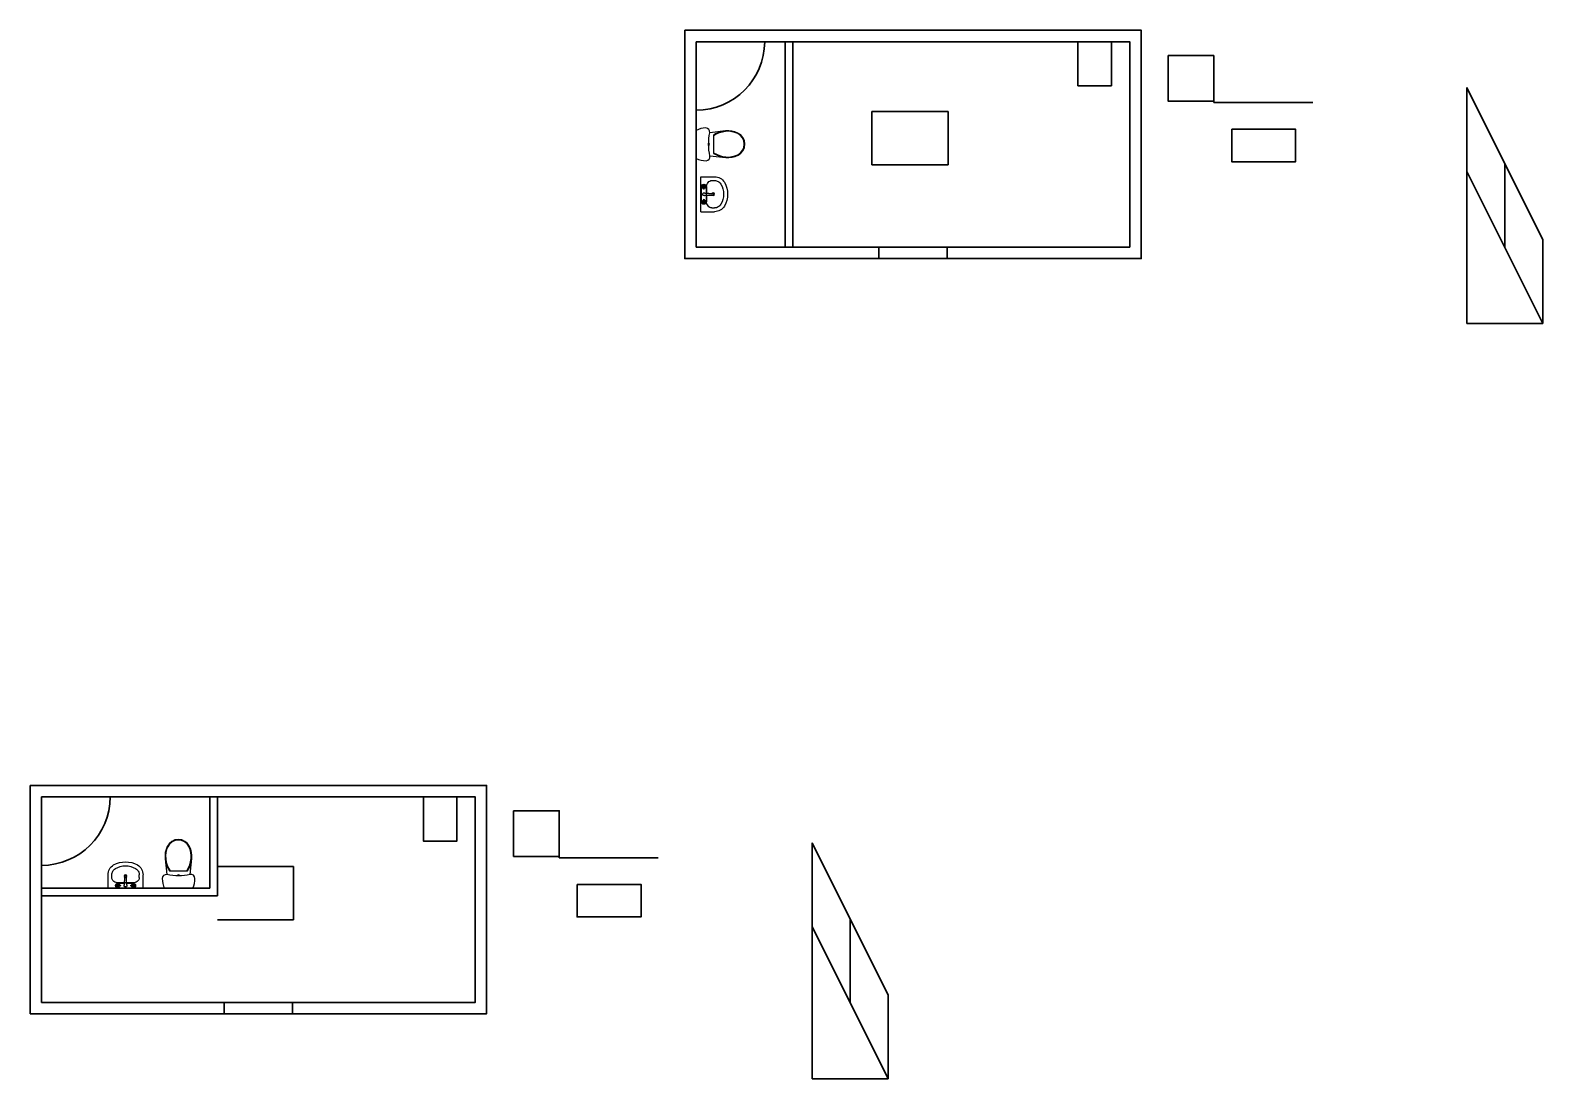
# Model space of a CAD drawing. Header units: millimetres. Extents: x 743280 to 1140305, y -337608 to -106611.
# Drawn here: x 810138 to 830024, y -155107 to -141330 of the extents above; entities that cross this region are included whole.
import ezdxf

# ---------------------------------------------------------------- set-up
doc = ezdxf.new("R2010")
doc.units = ezdxf.units.MM
doc.layers.add('SANTEH', color=7, linetype='Continuous')
doc.layers.add('Сантехника', color=7, linetype='Continuous')
doc.layers.add('ОСНОВНЫЕ', color=7, linetype='Continuous', lineweight=30)

# ---------------------------------------------------------------- blocks, each defined once
blk = doc.blocks.new('Basin 01_71')
at = {"layer": 'SANTEH', "linetype": 'Continuous'}
for p, q in [((0, 350), (0, 172)), ((460, 350), (0, 350)), ((50, 207), (50, 172)), ((100, 313), (102, 315)), ((100, 313), (102, 315)), ((100, 313), (102, 315)), ((100, 313), (102, 315)), ((100, 313), (102, 315)), ((100, 313), (102, 315)), ((100, 313), (102, 311)), ((100, 313), (102, 311)), ((100, 313), (102, 311)), ((100, 313), (102, 311)), ((100, 313), (102, 311)), ((100, 313), (102, 311)), ((102, 315), (104, 317)), ((102, 315), (104, 317)), ((102, 315), (104, 317)), ((102, 315), (104, 317)), ((102, 315), (104, 317)), ((102, 315), (104, 317)), ((102, 311), (104, 309)), ((102, 311), (104, 309)), ((102, 311), (104, 309)), ((102, 311), (104, 309)), ((102, 311), (104, 309)), ((102, 311), (104, 309)), ((104, 317), (108, 318)), ((104, 317), (108, 318)), ((104, 317), (108, 318)), ((104, 317), (108, 318)), ((104, 317), (108, 318)), ((104, 317), (108, 318)), ((104, 309), (108, 308)), ((104, 309), (108, 308)), ((104, 309), (108, 308)), ((104, 309), (108, 308)), ((104, 309), (108, 308)), ((104, 309), (108, 308)), ((108, 318), (113, 318)), ((108, 318), (113, 318)), ((108, 318), (113, 318)), ((108, 318), (113, 318)), ((108, 318), (113, 318)), ((108, 318), (113, 318)), ((108, 308), (113, 308)), ((108, 308), (113, 308)), ((108, 308), (113, 308)), ((108, 308), (113, 308)), ((108, 308), (113, 308)), ((108, 308), (113, 308)), ((113, 318), (114, 317)), ((113, 318), (114, 317)), ((113, 318), (114, 317)), ((113, 318), (114, 317)), ((113, 318), (114, 317)), ((113, 318), (114, 317)), ((113, 308), (114, 309)), ((113, 308), (114, 309)), ((113, 308), (114, 309)), ((113, 308), (114, 309)), ((113, 308), (114, 309)), ((113, 308), (114, 309)), ((114, 317), (114, 318)), ((114, 318), (121, 316)), ((114, 317), (114, 318)), ((114, 318), (121, 316)), ((114, 317), (114, 318)), ((114, 318), (121, 316)), ((114, 317), (114, 318)), ((114, 318), (121, 316)), ((114, 317), (114, 318)), ((114, 318), (121, 316)), ((114, 317), (114, 318)), ((114, 318), (121, 316)), ((114, 308), (121, 310)), ((114, 308), (121, 310)), ((114, 308), (121, 310)), ((114, 308), (121, 310)), ((114, 308), (121, 310)), ((114, 308), (121, 310)), ((114, 309), (114, 308)), ((114, 309), (114, 308)), ((114, 309), (114, 308)), ((114, 309), (114, 308)), ((114, 309), (114, 308)), ((114, 309), (114, 308)), ((121, 316), (127, 315)), ((121, 316), (127, 315)), ((121, 316), (127, 315)), ((121, 316), (127, 315)), ((121, 316), (127, 315)), ((121, 316), (127, 315)), ((121, 310), (127, 311)), ((121, 310), (127, 311)), ((121, 310), (127, 311)), ((121, 310), (127, 311)), ((121, 310), (127, 311)), ((121, 310), (127, 311)), ((129, 342), (127, 337)), ((129, 342), (127, 337)), ((129, 342), (127, 337)), ((129, 342), (127, 337)), ((129, 342), (127, 337)), ((129, 342), (127, 337)), ((127, 337), (128, 332)), ((127, 337), (128, 332)), ((127, 337), (128, 332)), ((127, 337), (128, 332)), ((127, 337), (128, 332)), ((127, 337), (128, 332)), ((128, 316), (127, 315)), ((128, 316), (127, 315)), ((128, 316), (127, 315)), ((128, 316), (127, 315)), ((128, 316), (127, 315)), ((128, 316), (127, 315)), ((127, 315), (127, 314)), ((127, 315), (127, 314)), ((127, 315), (127, 314)), ((127, 315), (127, 314)), ((127, 315), (127, 314)), ((127, 315), (127, 314)), ((127, 314), (127, 313)), ((127, 314), (127, 313)), ((127, 314), (127, 313)), ((127, 314), (127, 313)), ((127, 314), (127, 313)), ((127, 314), (127, 313)), ((127, 313), (127, 311)), ((127, 313), (127, 311)), ((127, 313), (127, 311)), ((127, 313), (127, 311)), ((127, 313), (127, 311)), ((127, 313), (127, 311)), ((127, 311), (128, 310)), ((127, 311), (128, 310)), ((127, 311), (128, 310)), ((127, 311), (128, 310)), ((127, 311), (128, 310)), ((127, 311), (128, 310)), ((127, 289), (128, 294)), ((127, 289), (128, 294)), ((127, 289), (128, 294)), ((127, 289), (128, 294)), ((127, 289), (128, 294)), ((127, 289), (128, 294)), ((129, 285), (127, 289)), ((129, 285), (127, 289)), ((129, 285), (127, 289)), ((129, 285), (127, 289)), ((129, 285), (127, 289)), ((129, 285), (127, 289)), ((128, 332), (128, 332)), ((128, 332), (128, 331)), ((128, 332), (128, 332)), ((128, 332), (128, 331)), ((128, 332), (128, 332)), ((128, 332), (128, 331)), ((128, 332), (128, 332)), ((128, 332), (128, 331)), ((128, 332), (128, 332)), ((128, 332), (128, 331)), ((128, 332), (128, 332)), ((128, 332), (128, 331)), ((128, 331), (130, 325)), ((128, 331), (130, 325)), ((128, 331), (130, 325)), ((128, 331), (130, 325)), ((128, 331), (130, 325)), ((128, 331), (130, 325)), ((129, 317), (128, 316)), ((129, 317), (128, 316)), ((129, 317), (128, 316)), ((129, 317), (128, 316)), ((129, 317), (128, 316)), ((129, 317), (128, 316)), ((128, 310), (129, 309)), ((128, 310), (129, 309)), ((128, 310), (129, 309)), ((128, 310), (129, 309)), ((128, 310), (129, 309)), ((128, 310), (129, 309)), ((128, 295), (130, 302)), ((128, 295), (130, 302)), ((128, 295), (130, 302)), ((128, 295), (130, 302)), ((128, 295), (130, 302)), ((128, 295), (130, 302)), ((128, 294), (128, 295)), ((128, 294), (128, 295)), ((128, 294), (128, 295)), ((128, 294), (128, 295)), ((128, 294), (128, 295)), ((128, 294), (128, 295)), ((128, 294), (128, 294)), ((128, 294), (128, 294)), ((128, 294), (128, 294)), ((128, 294), (128, 294)), ((128, 294), (128, 294)), ((128, 294), (128, 294)), ((130, 343), (129, 342)), ((130, 343), (129, 342)), ((130, 343), (129, 342)), ((130, 343), (129, 342)), ((130, 343), (129, 342)), ((130, 343), (129, 342)), ((130, 318), (129, 317)), ((130, 318), (129, 317)), ((130, 318), (129, 317)), ((130, 318), (129, 317)), ((130, 318), (129, 317)), ((130, 318), (129, 317)), ((129, 309), (130, 308)), ((129, 309), (130, 308)), ((129, 309), (130, 308)), ((129, 309), (130, 308)), ((129, 309), (130, 308)), ((129, 309), (130, 308)), ((130, 283), (129, 285)), ((130, 283), (129, 285)), ((130, 283), (129, 285)), ((130, 283), (129, 285)), ((130, 283), (129, 285)), ((130, 283), (129, 285)), ((132, 345), (130, 343)), ((132, 345), (130, 343)), ((132, 345), (130, 343)), ((132, 345), (130, 343)), ((132, 345), (130, 343)), ((132, 345), (130, 343)), ((130, 325), (130, 318)), ((130, 325), (130, 318)), ((130, 325), (130, 318)), ((130, 325), (130, 318)), ((130, 325), (130, 318)), ((130, 325), (130, 318)), ((131, 319), (130, 318)), ((131, 319), (130, 318)), ((131, 319), (130, 318)), ((131, 319), (130, 318)), ((131, 319), (130, 318)), ((131, 319), (130, 318)), ((130, 308), (131, 308)), ((130, 302), (130, 308)), ((130, 308), (131, 308)), ((130, 302), (130, 308)), ((130, 308), (131, 308)), ((130, 302), (130, 308)), ((130, 308), (131, 308)), ((130, 302), (130, 308)), ((130, 308), (131, 308)), ((130, 302), (130, 308)), ((130, 308), (131, 308)), ((130, 302), (130, 308)), ((132, 281), (130, 283)), ((132, 281), (130, 283)), ((132, 281), (130, 283)), ((132, 281), (130, 283)), ((132, 281), (130, 283)), ((132, 281), (130, 283)), ((132, 319), (131, 319)), ((132, 319), (131, 319)), ((132, 319), (131, 319)), ((132, 319), (131, 319)), ((132, 319), (131, 319)), ((132, 319), (131, 319)), ((131, 308), (132, 308)), ((131, 308), (132, 308)), ((131, 308), (132, 308)), ((131, 308), (132, 308)), ((131, 308), (132, 308)), ((131, 308), (132, 308)), ((132, 347), (328, 347)), ((132, 345), (135, 343)), ((132, 345), (135, 343)), ((132, 345), (135, 343)), ((132, 345), (135, 343)), ((132, 345), (135, 343)), ((132, 345), (135, 343)), ((133, 319), (132, 319)), ((133, 319), (132, 319)), ((133, 319), (132, 319)), ((133, 319), (132, 319)), ((133, 319), (132, 319)), ((133, 319), (132, 319)), ((132, 308), (133, 308)), ((132, 308), (133, 308)), ((132, 308), (133, 308)), ((132, 308), (133, 308)), ((132, 308), (133, 308)), ((132, 308), (133, 308)), ((132, 281), (135, 283)), ((132, 281), (135, 283)), ((132, 281), (135, 283)), ((132, 281), (135, 283)), ((132, 281), (135, 283)), ((132, 281), (135, 283)), ((132, 279), (217, 279)), ((135, 318), (133, 319)), ((135, 318), (133, 319)), ((135, 318), (133, 319)), ((135, 318), (133, 319)), ((135, 318), (133, 319)), ((135, 318), (133, 319)), ((133, 308), (135, 308)), ((133, 308), (135, 308)), ((133, 308), (135, 308)), ((133, 308), (135, 308)), ((133, 308), (135, 308)), ((133, 308), (135, 308)), ((135, 343), (136, 342)), ((135, 343), (136, 342)), ((135, 343), (136, 342)), ((135, 343), (136, 342)), ((135, 343), (136, 342)), ((135, 343), (136, 342)), ((137, 331), (135, 325)), ((137, 331), (135, 325)), ((137, 331), (135, 325)), ((137, 331), (135, 325)), ((137, 331), (135, 325)), ((137, 331), (135, 325)), ((135, 325), (135, 318)), ((135, 325), (135, 318)), ((135, 325), (135, 318)), ((135, 325), (135, 318)), ((135, 325), (135, 318)), ((135, 325), (135, 318)), ((136, 318), (135, 318)), ((136, 318), (135, 318)), ((136, 318), (135, 318)), ((136, 318), (135, 318)), ((136, 318), (135, 318)), ((136, 318), (135, 318)), ((135, 308), (136, 309)), ((135, 308), (136, 309)), ((135, 308), (136, 309)), ((135, 308), (136, 309)), ((135, 308), (136, 309)), ((135, 308), (136, 309)), ((135, 302), (135, 308)), ((135, 302), (135, 308)), ((135, 302), (135, 308)), ((135, 302), (135, 308)), ((135, 302), (135, 308)), ((135, 302), (135, 308)), ((137, 295), (135, 302)), ((137, 295), (135, 302)), ((137, 295), (135, 302)), ((137, 295), (135, 302)), ((137, 295), (135, 302)), ((137, 295), (135, 302)), ((135, 283), (136, 285)), ((135, 283), (136, 285)), ((135, 283), (136, 285)), ((135, 283), (136, 285)), ((135, 283), (136, 285)), ((135, 283), (136, 285)), ((136, 342), (138, 337)), ((136, 342), (138, 337)), ((136, 342), (138, 337)), ((136, 342), (138, 337)), ((136, 342), (138, 337)), ((136, 342), (138, 337)), ((137, 317), (136, 318)), ((137, 317), (136, 318)), ((137, 317), (136, 318)), ((137, 317), (136, 318)), ((137, 317), (136, 318)), ((137, 317), (136, 318)), ((136, 309), (137, 310)), ((136, 309), (137, 310)), ((136, 309), (137, 310)), ((136, 309), (137, 310)), ((136, 309), (137, 310)), ((136, 309), (137, 310)), ((136, 285), (138, 289)), ((136, 285), (138, 289)), ((136, 285), (138, 289)), ((136, 285), (138, 289)), ((136, 285), (138, 289)), ((136, 285), (138, 289)), ((138, 337), (137, 332)), ((138, 337), (137, 332)), ((138, 337), (137, 332)), ((138, 337), (137, 332)), ((138, 337), (137, 332)), ((138, 337), (137, 332)), ((137, 332), (137, 332)), ((137, 332), (137, 331)), ((137, 332), (137, 332)), ((137, 332), (137, 331)), ((137, 332), (137, 332)), ((137, 332), (137, 331)), ((137, 332), (137, 332)), ((137, 332), (137, 331)), ((137, 332), (137, 332)), ((137, 332), (137, 331)), ((137, 332), (137, 332)), ((137, 332), (137, 331)), ((138, 316), (137, 317)), ((138, 316), (137, 317)), ((138, 316), (137, 317)), ((138, 316), (137, 317)), ((138, 316), (137, 317)), ((138, 316), (137, 317)), ((137, 310), (138, 311)), ((137, 310), (138, 311)), ((137, 310), (138, 311)), ((137, 310), (138, 311)), ((137, 310), (138, 311)), ((137, 310), (138, 311)), ((137, 294), (137, 295)), ((137, 294), (137, 295)), ((137, 294), (137, 295)), ((137, 294), (137, 295)), ((137, 294), (137, 295)), ((137, 294), (137, 295)), ((138, 289), (137, 294)), ((137, 294), (137, 294)), ((138, 289), (137, 294)), ((137, 294), (137, 294)), ((138, 289), (137, 294)), ((137, 294), (137, 294)), ((138, 289), (137, 294)), ((137, 294), (137, 294)), ((138, 289), (137, 294)), ((137, 294), (137, 294)), ((138, 289), (137, 294)), ((137, 294), (137, 294)), ((138, 315), (138, 316)), ((144, 316), (138, 316)), ((138, 315), (138, 316)), ((144, 316), (138, 316)), ((138, 315), (138, 316)), ((144, 316), (138, 316)), ((138, 315), (138, 316)), ((144, 316), (138, 316)), ((138, 315), (138, 316)), ((144, 316), (138, 316)), ((138, 315), (138, 316)), ((144, 316), (138, 316)), ((138, 313), (138, 315)), ((138, 313), (138, 315)), ((138, 313), (138, 315)), ((138, 313), (138, 315)), ((138, 313), (138, 315)), ((138, 313), (138, 315)), ((138, 312), (138, 313)), ((138, 312), (138, 313)), ((138, 312), (138, 313)), ((138, 312), (138, 313)), ((138, 312), (138, 313)), ((138, 312), (138, 313)), ((138, 311), (138, 312)), ((138, 311), (138, 312)), ((138, 311), (138, 312)), ((138, 311), (138, 312)), ((138, 311), (138, 312)), ((138, 311), (138, 312)), ((144, 310), (138, 311)), ((144, 310), (138, 311)), ((144, 310), (138, 311)), ((144, 310), (138, 311)), ((144, 310), (138, 311)), ((144, 310), (138, 311)), ((139, 278), (139, 278)), ((321, 278), (139, 278)), ((151, 318), (144, 316)), ((151, 318), (144, 316)), ((151, 318), (144, 316)), ((151, 318), (144, 316)), ((151, 318), (144, 316)), ((151, 318), (144, 316)), ((151, 308), (144, 310)), ((151, 308), (144, 310)), ((151, 308), (144, 310)), ((151, 308), (144, 310)), ((151, 308), (144, 310)), ((151, 308), (144, 310)), ((152, 318), (151, 317)), ((151, 317), (151, 318)), ((152, 318), (151, 317)), ((151, 317), (151, 318)), ((152, 318), (151, 317)), ((151, 317), (151, 318)), ((152, 318), (151, 317)), ((151, 317), (151, 318)), ((152, 318), (151, 317)), ((151, 317), (151, 318)), ((152, 318), (151, 317)), ((151, 317), (151, 318)), ((152, 308), (151, 309)), ((151, 309), (151, 308)), ((152, 308), (151, 309)), ((151, 309), (151, 308)), ((152, 308), (151, 309)), ((151, 309), (151, 308)), ((152, 308), (151, 309)), ((151, 309), (151, 308)), ((152, 308), (151, 309)), ((151, 309), (151, 308)), ((152, 308), (151, 309)), ((151, 309), (151, 308)), ((156, 318), (152, 318)), ((156, 318), (152, 318)), ((156, 318), (152, 318)), ((156, 318), (152, 318)), ((156, 318), (152, 318)), ((156, 318), (152, 318)), ((156, 308), (152, 308)), ((156, 308), (152, 308)), ((156, 308), (152, 308)), ((156, 308), (152, 308)), ((156, 308), (152, 308)), ((156, 308), (152, 308)), ((161, 317), (156, 318)), ((161, 317), (156, 318)), ((161, 317), (156, 318)), ((161, 317), (156, 318)), ((161, 317), (156, 318)), ((161, 317), (156, 318)), ((161, 309), (156, 308)), ((161, 309), (156, 308)), ((161, 309), (156, 308)), ((161, 309), (156, 308)), ((161, 309), (156, 308)), ((161, 309), (156, 308)), ((162, 315), (161, 317)), ((162, 315), (161, 317)), ((162, 315), (161, 317)), ((162, 315), (161, 317)), ((162, 315), (161, 317)), ((162, 315), (161, 317)), ((162, 311), (161, 309)), ((162, 311), (161, 309)), ((162, 311), (161, 309)), ((162, 311), (161, 309)), ((162, 311), (161, 309)), ((162, 311), (161, 309)), ((165, 313), (162, 315)), ((165, 313), (162, 315)), ((165, 313), (162, 315)), ((165, 313), (162, 315)), ((165, 313), (162, 315)), ((165, 313), (162, 315)), ((165, 313), (162, 311)), ((165, 313), (162, 311)), ((165, 313), (162, 311)), ((165, 313), (162, 311)), ((165, 313), (162, 311)), ((165, 313), (162, 311)), ((214, 305), (215, 298)), ((215, 298), (216, 285)), ((216, 285), (217, 267)), ((217, 200), (216, 196)), ((217, 267), (218, 252)), ((218, 203), (217, 201)), ((217, 201), (217, 200)), ((218, 252), (219, 245)), ((219, 210), (218, 199)), ((219, 245), (219, 235)), ((219, 235), (219, 221)), ((219, 221), (219, 210)), ((242, 252), (241, 245)), ((241, 245), (241, 235)), ((241, 235), (241, 221)), ((241, 221), (241, 210)), ((241, 210), (242, 199)), ((243, 267), (242, 252)), ((243, 201), (242, 203)), ((244, 285), (243, 267)), ((243, 279), (328, 279)), ((243, 201), (243, 200)), ((244, 196), (243, 200)), ((245, 298), (244, 285)), ((246, 305), (245, 298)), ((295, 313), (298, 315)), ((295, 313), (298, 315)), ((295, 313), (298, 315)), ((295, 313), (298, 315)), ((295, 313), (298, 315)), ((295, 313), (298, 315)), ((295, 313), (298, 311)), ((295, 313), (298, 311)), ((295, 313), (298, 311)), ((295, 313), (298, 311)), ((295, 313), (298, 311)), ((295, 313), (298, 311)), ((298, 315), (299, 317)), ((298, 315), (299, 317)), ((298, 315), (299, 317)), ((298, 315), (299, 317)), ((298, 315), (299, 317)), ((298, 315), (299, 317)), ((298, 311), (299, 309)), ((298, 311), (299, 309)), ((298, 311), (299, 309)), ((298, 311), (299, 309)), ((298, 311), (299, 309)), ((298, 311), (299, 309)), ((299, 317), (304, 318)), ((299, 317), (304, 318)), ((299, 317), (304, 318)), ((299, 317), (304, 318)), ((299, 317), (304, 318)), ((299, 317), (304, 318)), ((299, 309), (304, 308)), ((299, 309), (304, 308)), ((299, 309), (304, 308)), ((299, 309), (304, 308)), ((299, 309), (304, 308)), ((299, 309), (304, 308)), ((304, 318), (308, 318)), ((304, 318), (308, 318)), ((304, 318), (308, 318)), ((304, 318), (308, 318)), ((304, 318), (308, 318)), ((304, 318), (308, 318)), ((304, 308), (308, 308)), ((304, 308), (308, 308)), ((304, 308), (308, 308)), ((304, 308), (308, 308)), ((304, 308), (308, 308)), ((304, 308), (308, 308)), ((308, 318), (309, 317)), ((308, 318), (309, 317)), ((308, 318), (309, 317)), ((308, 318), (309, 317)), ((308, 318), (309, 317)), ((308, 318), (309, 317)), ((308, 308), (309, 309)), ((308, 308), (309, 309)), ((308, 308), (309, 309)), ((308, 308), (309, 309)), ((308, 308), (309, 309)), ((308, 308), (309, 309)), ((309, 317), (309, 318)), ((309, 318), (316, 316)), ((309, 317), (309, 318)), ((309, 318), (316, 316)), ((309, 317), (309, 318)), ((309, 318), (316, 316)), ((309, 317), (309, 318)), ((309, 318), (316, 316)), ((309, 317), (309, 318)), ((309, 318), (316, 316)), ((309, 317), (309, 318)), ((309, 318), (316, 316)), ((309, 308), (316, 310)), ((309, 308), (316, 310)), ((309, 308), (316, 310)), ((309, 308), (316, 310)), ((309, 308), (316, 310)), ((309, 308), (316, 310)), ((309, 309), (309, 308)), ((309, 309), (309, 308)), ((309, 309), (309, 308)), ((309, 309), (309, 308)), ((309, 309), (309, 308)), ((309, 309), (309, 308)), ((316, 316), (322, 315)), ((316, 316), (322, 315)), ((316, 316), (322, 315)), ((316, 316), (322, 315)), ((316, 316), (322, 315)), ((316, 316), (322, 315)), ((316, 310), (322, 311)), ((316, 310), (322, 311)), ((316, 310), (322, 311)), ((316, 310), (322, 311)), ((316, 310), (322, 311)), ((316, 310), (322, 311)), ((324, 342), (322, 337)), ((324, 342), (322, 337)), ((324, 342), (322, 337)), ((324, 342), (322, 337)), ((324, 342), (322, 337)), ((324, 342), (322, 337)), ((322, 337), (323, 332)), ((322, 337), (323, 332)), ((322, 337), (323, 332)), ((322, 337), (323, 332)), ((322, 337), (323, 332)), ((322, 337), (323, 332)), ((323, 316), (322, 315)), ((323, 316), (322, 315)), ((323, 316), (322, 315)), ((323, 316), (322, 315)), ((323, 316), (322, 315)), ((323, 316), (322, 315)), ((322, 315), (322, 314)), ((322, 315), (322, 314)), ((322, 315), (322, 314)), ((322, 315), (322, 314)), ((322, 315), (322, 314)), ((322, 315), (322, 314)), ((322, 314), (322, 313)), ((322, 314), (322, 313)), ((322, 314), (322, 313)), ((322, 314), (322, 313)), ((322, 314), (322, 313)), ((322, 314), (322, 313)), ((322, 313), (322, 311)), ((322, 313), (322, 311)), ((322, 313), (322, 311)), ((322, 313), (322, 311)), ((322, 313), (322, 311)), ((322, 313), (322, 311)), ((322, 311), (323, 310)), ((322, 311), (323, 310)), ((322, 311), (323, 310)), ((322, 311), (323, 310)), ((322, 311), (323, 310)), ((322, 311), (323, 310)), ((322, 289), (323, 294)), ((322, 289), (323, 294)), ((322, 289), (323, 294)), ((322, 289), (323, 294)), ((322, 289), (323, 294)), ((322, 289), (323, 294)), ((324, 285), (322, 289)), ((324, 285), (322, 289)), ((324, 285), (322, 289)), ((324, 285), (322, 289)), ((324, 285), (322, 289)), ((324, 285), (322, 289)), ((323, 332), (323, 332)), ((323, 332), (323, 331)), ((323, 332), (323, 332)), ((323, 332), (323, 331)), ((323, 332), (323, 332)), ((323, 332), (323, 331)), ((323, 332), (323, 332)), ((323, 332), (323, 331)), ((323, 332), (323, 332)), ((323, 332), (323, 331)), ((323, 332), (323, 332)), ((323, 332), (323, 331)), ((323, 331), (325, 325)), ((323, 331), (325, 325)), ((323, 331), (325, 325)), ((323, 331), (325, 325)), ((323, 331), (325, 325)), ((323, 331), (325, 325)), ((324, 317), (323, 316)), ((324, 317), (323, 316)), ((324, 317), (323, 316)), ((324, 317), (323, 316)), ((324, 317), (323, 316)), ((324, 317), (323, 316)), ((323, 310), (324, 309)), ((323, 310), (324, 309)), ((323, 310), (324, 309)), ((323, 310), (324, 309)), ((323, 310), (324, 309)), ((323, 310), (324, 309)), ((323, 295), (325, 302)), ((323, 295), (325, 302)), ((323, 295), (325, 302)), ((323, 295), (325, 302)), ((323, 295), (325, 302)), ((323, 295), (325, 302)), ((323, 294), (323, 295)), ((323, 294), (323, 295)), ((323, 294), (323, 295)), ((323, 294), (323, 295)), ((323, 294), (323, 295)), ((323, 294), (323, 295)), ((323, 294), (323, 294)), ((323, 294), (323, 294)), ((323, 294), (323, 294)), ((323, 294), (323, 294)), ((323, 294), (323, 294)), ((323, 294), (323, 294)), ((325, 343), (324, 342)), ((325, 343), (324, 342)), ((325, 343), (324, 342)), ((325, 343), (324, 342)), ((325, 343), (324, 342)), ((325, 343), (324, 342)), ((325, 318), (324, 317)), ((325, 318), (324, 317)), ((325, 318), (324, 317)), ((325, 318), (324, 317)), ((325, 318), (324, 317)), ((325, 318), (324, 317)), ((324, 309), (325, 308)), ((324, 309), (325, 308)), ((324, 309), (325, 308)), ((324, 309), (325, 308)), ((324, 309), (325, 308)), ((324, 309), (325, 308)), ((325, 283), (324, 285)), ((325, 283), (324, 285)), ((325, 283), (324, 285)), ((325, 283), (324, 285)), ((325, 283), (324, 285)), ((325, 283), (324, 285)), ((328, 345), (325, 343)), ((328, 345), (325, 343)), ((328, 345), (325, 343)), ((328, 345), (325, 343)), ((328, 345), (325, 343)), ((328, 345), (325, 343)), ((325, 325), (325, 318)), ((325, 325), (325, 318)), ((325, 325), (325, 318)), ((325, 325), (325, 318)), ((325, 325), (325, 318)), ((325, 325), (325, 318)), ((326, 319), (325, 318)), ((326, 319), (325, 318)), ((326, 319), (325, 318)), ((326, 319), (325, 318)), ((326, 319), (325, 318)), ((326, 319), (325, 318)), ((325, 308), (326, 308)), ((325, 302), (325, 308)), ((325, 308), (326, 308)), ((325, 302), (325, 308)), ((325, 308), (326, 308)), ((325, 302), (325, 308)), ((325, 308), (326, 308)), ((325, 302), (325, 308)), ((325, 308), (326, 308)), ((325, 302), (325, 308)), ((325, 308), (326, 308)), ((325, 302), (325, 308)), ((328, 281), (325, 283)), ((328, 281), (325, 283)), ((328, 281), (325, 283)), ((328, 281), (325, 283)), ((328, 281), (325, 283)), ((328, 281), (325, 283)), ((327, 319), (326, 319)), ((327, 319), (326, 319)), ((327, 319), (326, 319)), ((327, 319), (326, 319)), ((327, 319), (326, 319)), ((327, 319), (326, 319)), ((326, 308), (327, 308)), ((326, 308), (327, 308)), ((326, 308), (327, 308)), ((326, 308), (327, 308)), ((326, 308), (327, 308)), ((326, 308), (327, 308)), ((328, 319), (327, 319)), ((328, 319), (327, 319)), ((328, 319), (327, 319)), ((328, 319), (327, 319)), ((328, 319), (327, 319)), ((328, 319), (327, 319)), ((327, 308), (328, 308)), ((327, 308), (328, 308)), ((327, 308), (328, 308)), ((327, 308), (328, 308)), ((327, 308), (328, 308)), ((327, 308), (328, 308)), ((328, 345), (330, 343)), ((328, 345), (330, 343)), ((328, 345), (330, 343)), ((328, 345), (330, 343)), ((328, 345), (330, 343)), ((328, 345), (330, 343)), ((330, 318), (328, 319)), ((330, 318), (328, 319)), ((330, 318), (328, 319)), ((330, 318), (328, 319)), ((330, 318), (328, 319)), ((330, 318), (328, 319)), ((328, 308), (330, 308)), ((328, 308), (330, 308)), ((328, 308), (330, 308)), ((328, 308), (330, 308)), ((328, 308), (330, 308)), ((328, 308), (330, 308)), ((328, 281), (330, 283)), ((328, 281), (330, 283)), ((328, 281), (330, 283)), ((328, 281), (330, 283)), ((328, 281), (330, 283)), ((328, 281), (330, 283)), ((330, 343), (331, 342)), ((330, 343), (331, 342)), ((330, 343), (331, 342)), ((330, 343), (331, 342)), ((330, 343), (331, 342)), ((330, 343), (331, 342)), ((332, 331), (330, 325)), ((332, 331), (330, 325)), ((332, 331), (330, 325)), ((332, 331), (330, 325)), ((332, 331), (330, 325)), ((332, 331), (330, 325)), ((330, 325), (330, 318)), ((330, 325), (330, 318)), ((330, 325), (330, 318)), ((330, 325), (330, 318)), ((330, 325), (330, 318)), ((330, 325), (330, 318)), ((331, 318), (330, 318)), ((331, 318), (330, 318)), ((331, 318), (330, 318)), ((331, 318), (330, 318)), ((331, 318), (330, 318)), ((331, 318), (330, 318)), ((330, 308), (331, 309)), ((330, 308), (331, 309)), ((330, 308), (331, 309)), ((330, 308), (331, 309)), ((330, 308), (331, 309)), ((330, 308), (331, 309)), ((330, 302), (330, 308)), ((330, 302), (330, 308)), ((330, 302), (330, 308)), ((330, 302), (330, 308)), ((330, 302), (330, 308)), ((330, 302), (330, 308)), ((332, 295), (330, 302)), ((332, 295), (330, 302)), ((332, 295), (330, 302)), ((332, 295), (330, 302)), ((332, 295), (330, 302)), ((332, 295), (330, 302)), ((330, 283), (331, 285)), ((330, 283), (331, 285)), ((330, 283), (331, 285)), ((330, 283), (331, 285)), ((330, 283), (331, 285)), ((330, 283), (331, 285)), ((331, 342), (333, 337)), ((331, 342), (333, 337)), ((331, 342), (333, 337)), ((331, 342), (333, 337)), ((331, 342), (333, 337)), ((331, 342), (333, 337)), ((332, 317), (331, 318)), ((332, 317), (331, 318)), ((332, 317), (331, 318)), ((332, 317), (331, 318)), ((332, 317), (331, 318)), ((332, 317), (331, 318)), ((331, 309), (332, 310)), ((331, 309), (332, 310)), ((331, 309), (332, 310)), ((331, 309), (332, 310)), ((331, 309), (332, 310)), ((331, 309), (332, 310)), ((331, 285), (333, 289)), ((331, 285), (333, 289)), ((331, 285), (333, 289)), ((331, 285), (333, 289)), ((331, 285), (333, 289)), ((331, 285), (333, 289)), ((333, 337), (332, 332)), ((333, 337), (332, 332)), ((333, 337), (332, 332)), ((333, 337), (332, 332)), ((333, 337), (332, 332)), ((333, 337), (332, 332)), ((332, 332), (332, 332)), ((332, 332), (332, 331)), ((332, 332), (332, 332)), ((332, 332), (332, 331)), ((332, 332), (332, 332)), ((332, 332), (332, 331)), ((332, 332), (332, 332)), ((332, 332), (332, 331)), ((332, 332), (332, 332)), ((332, 332), (332, 331)), ((332, 332), (332, 332)), ((332, 332), (332, 331)), ((333, 316), (332, 317)), ((333, 316), (332, 317)), ((333, 316), (332, 317)), ((333, 316), (332, 317)), ((333, 316), (332, 317)), ((333, 316), (332, 317)), ((332, 310), (333, 311)), ((332, 310), (333, 311)), ((332, 310), (333, 311)), ((332, 310), (333, 311)), ((332, 310), (333, 311)), ((332, 310), (333, 311)), ((332, 294), (332, 295)), ((332, 294), (332, 295)), ((332, 294), (332, 295)), ((332, 294), (332, 295)), ((332, 294), (332, 295)), ((332, 294), (332, 295)), ((333, 289), (332, 294)), ((332, 294), (332, 294)), ((333, 289), (332, 294)), ((332, 294), (332, 294)), ((333, 289), (332, 294)), ((332, 294), (332, 294)), ((333, 289), (332, 294)), ((332, 294), (332, 294)), ((333, 289), (332, 294)), ((332, 294), (332, 294)), ((333, 289), (332, 294)), ((332, 294), (332, 294)), ((333, 315), (333, 316)), ((339, 316), (333, 316)), ((333, 315), (333, 316)), ((339, 316), (333, 316)), ((333, 315), (333, 316)), ((339, 316), (333, 316)), ((333, 315), (333, 316)), ((339, 316), (333, 316)), ((333, 315), (333, 316)), ((339, 316), (333, 316)), ((333, 315), (333, 316)), ((339, 316), (333, 316)), ((333, 313), (333, 315)), ((333, 313), (333, 315)), ((333, 313), (333, 315)), ((333, 313), (333, 315)), ((333, 313), (333, 315)), ((333, 313), (333, 315)), ((333, 312), (333, 313)), ((333, 312), (333, 313)), ((333, 312), (333, 313)), ((333, 312), (333, 313)), ((333, 312), (333, 313)), ((333, 312), (333, 313)), ((333, 311), (333, 312)), ((333, 311), (333, 312)), ((333, 311), (333, 312)), ((333, 311), (333, 312)), ((333, 311), (333, 312)), ((333, 311), (333, 312)), ((339, 310), (333, 311)), ((339, 310), (333, 311)), ((339, 310), (333, 311)), ((339, 310), (333, 311)), ((339, 310), (333, 311)), ((339, 310), (333, 311)), ((346, 318), (339, 316)), ((346, 318), (339, 316)), ((346, 318), (339, 316)), ((346, 318), (339, 316)), ((346, 318), (339, 316)), ((346, 318), (339, 316)), ((346, 308), (339, 310)), ((346, 308), (339, 310)), ((346, 308), (339, 310)), ((346, 308), (339, 310)), ((346, 308), (339, 310)), ((346, 308), (339, 310)), ((347, 318), (346, 317)), ((346, 317), (346, 318)), ((347, 318), (346, 317)), ((346, 317), (346, 318)), ((347, 318), (346, 317)), ((346, 317), (346, 318)), ((347, 318), (346, 317)), ((346, 317), (346, 318)), ((347, 318), (346, 317)), ((346, 317), (346, 318)), ((347, 318), (346, 317)), ((346, 317), (346, 318)), ((347, 308), (346, 309)), ((346, 309), (346, 308)), ((347, 308), (346, 309)), ((346, 309), (346, 308)), ((347, 308), (346, 309)), ((346, 309), (346, 308)), ((347, 308), (346, 309)), ((346, 309), (346, 308)), ((347, 308), (346, 309)), ((346, 309), (346, 308)), ((347, 308), (346, 309)), ((346, 309), (346, 308)), ((352, 318), (347, 318)), ((352, 318), (347, 318)), ((352, 318), (347, 318)), ((352, 318), (347, 318)), ((352, 318), (347, 318)), ((352, 318), (347, 318)), ((352, 308), (347, 308)), ((352, 308), (347, 308)), ((352, 308), (347, 308)), ((352, 308), (347, 308)), ((352, 308), (347, 308)), ((352, 308), (347, 308)), ((356, 317), (352, 318)), ((356, 317), (352, 318)), ((356, 317), (352, 318)), ((356, 317), (352, 318)), ((356, 317), (352, 318)), ((356, 317), (352, 318)), ((356, 309), (352, 308)), ((356, 309), (352, 308)), ((356, 309), (352, 308)), ((356, 309), (352, 308)), ((356, 309), (352, 308)), ((356, 309), (352, 308)), ((358, 315), (356, 317)), ((358, 315), (356, 317)), ((358, 315), (356, 317)), ((358, 315), (356, 317)), ((358, 315), (356, 317)), ((358, 315), (356, 317)), ((358, 311), (356, 309)), ((358, 311), (356, 309)), ((358, 311), (356, 309)), ((358, 311), (356, 309)), ((358, 311), (356, 309)), ((358, 311), (356, 309)), ((360, 313), (358, 315)), ((360, 313), (358, 315)), ((360, 313), (358, 315)), ((360, 313), (358, 315)), ((360, 313), (358, 315)), ((360, 313), (358, 315)), ((360, 313), (358, 311)), ((360, 313), (358, 311)), ((360, 313), (358, 311)), ((360, 313), (358, 311)), ((360, 313), (358, 311)), ((360, 313), (358, 311)), ((410, 207), (410, 172)), ((460, 350), (460, 172)), ((216, 196), (217, 192)), ((217, 192), (220, 188)), ((217, 192), (217, 192)), ((220, 188), (223, 186)), ((223, 186), (228, 184)), ((228, 184), (232, 184)), ((228, 184), (228, 184)), ((232, 184), (237, 186)), ((232, 184), (232, 184)), ((237, 186), (240, 188)), ((240, 188), (243, 192)), ((243, 192), (244, 196)), ((243, 192), (243, 192))]:
    blk.add_line(p, q, dxfattribs=at)
for points in [[(139, 278), (122, 277), (105, 273), (90, 266), (76, 257), (65, 247), (57, 235), (52, 221), (50, 207)], [(410, 207), (408, 221), (403, 235), (395, 247), (384, 257), (370, 266), (355, 273), (338, 277), (321, 278)], [(0, 172), (1, 152), (5, 133), (11, 114), (20, 96), (30, 80), (43, 66), (57, 53), (73, 42)], [(50, 172), (51, 159), (53, 147), (57, 135), (63, 124), (69, 113), (77, 104), (86, 96), (97, 89)], [(73, 42), (110, 24), (149, 11), (189, 3), (230, 0), (271, 3), (311, 11), (350, 24), (387, 42)], [(97, 89), (128, 73), (161, 62), (195, 55), (230, 53), (265, 55), (299, 62), (332, 73), (363, 89)], [(363, 89), (374, 96), (383, 104), (391, 113), (397, 124), (403, 135), (407, 147), (409, 159), (410, 172)], [(387, 42), (403, 53), (417, 66), (430, 80), (440, 96), (449, 114), (455, 133), (459, 152), (460, 172)]]:
    blk.add_lwpolyline(points, dxfattribs=at)
blk.add_circle((230, 189), 17.5, dxfattribs=at)
for centre, radius, start, end in [((132, 313), 33.8, 90, 270), ((132, 313), 23.7, 102.6646, 167.4213), ((132, 313), 23.7, 192.6646, 257.4213), ((132, 313), 23.7, 12.6646, 77.4213), ((132, 313), 23.7, 282.6646, 347.4213), ((230, 313), 18, 333.1469, 206.8531), ((328, 313), 23.7, 102.5787, 167.3354), ((328, 313), 23.7, 192.5787, 257.3354), ((328, 313), 33.8, 270, 90), ((328, 313), 23.7, 12.5787, 77.3354), ((328, 313), 23.7, 282.5787, 347.3354)]:
    blk.add_arc(centre, radius, start, end, dxfattribs=at)
blk = doc.blocks.new('WC UT 01_100')
at = {"layer": 'SANTEH', "linetype": 'Continuous'}
for p, q in [((17, 610), (8, 578)), ((30, 640), (17, 610)), ((400, 640), (30, 640)), ((413, 610), (400, 640)), ((422, 578), (413, 610)), ((2, 545), (0, 512)), ((0, 512), (5, 490)), ((8, 578), (2, 545)), ((5, 490), (19, 472)), ((19, 472), (39, 462)), ((39, 462), (62, 461)), ((62, 461), (40, 253)), ((62, 461), (100, 468)), ((96, 413), (75, 376)), ((105, 413), (84, 375)), ((334, 413), (96, 413)), ((100, 468), (138, 473)), ((138, 473), (177, 476)), ((177, 476), (215, 477)), ((196, 476), (198, 474)), ((198, 474), (206, 468)), ((206, 468), (215, 466)), ((213, 477), (215, 476)), ((215, 476), (217, 477)), ((215, 477), (253, 476)), ((215, 466), (224, 468)), ((224, 468), (232, 474)), ((232, 474), (234, 476)), ((253, 476), (292, 473)), ((292, 473), (330, 468)), ((346, 375), (325, 413)), ((330, 468), (368, 461)), ((355, 376), (334, 413)), ((368, 461), (391, 462)), ((390, 253), (368, 461)), ((391, 462), (411, 472)), ((411, 472), (425, 490)), ((428, 545), (422, 578)), ((425, 490), (430, 512)), ((430, 512), (428, 545)), ((40, 253), (39, 211)), ((39, 211), (43, 170)), ((47, 295), (40, 253)), ((48, 252), (46, 212)), ((46, 212), (51, 171)), ((59, 336), (47, 295)), ((55, 295), (48, 252)), ((67, 336), (55, 295)), ((75, 376), (59, 336)), ((84, 375), (67, 336)), ((363, 336), (346, 375)), ((371, 336), (355, 376)), ((375, 295), (363, 336)), ((383, 295), (371, 336)), ((382, 252), (375, 295)), ((379, 171), (384, 212)), ((384, 212), (382, 252)), ((390, 253), (383, 295)), ((387, 170), (391, 211)), ((391, 211), (390, 253)), ((43, 170), (53, 130)), ((51, 171), (61, 132)), ((53, 130), (69, 91)), ((61, 132), (76, 94)), ((69, 91), (94, 54)), ((76, 94), (100, 59)), ((94, 54), (129, 25)), ((100, 59), (133, 31)), ((129, 25), (170, 6)), ((133, 31), (172, 14)), ((170, 6), (215, 0)), ((172, 14), (215, 8)), ((215, 8), (258, 14)), ((215, 0), (260, 6)), ((258, 14), (297, 31)), ((260, 6), (301, 25)), ((297, 31), (330, 59)), ((301, 25), (336, 54)), ((330, 59), (354, 94)), ((336, 54), (361, 91)), ((354, 94), (369, 132)), ((361, 91), (377, 130)), ((369, 132), (379, 171)), ((377, 130), (387, 170))]:
    blk.add_line(p, q, dxfattribs=at)

msp = doc.modelspace()

# ---------------------------------------------------------------- linework, layer by layer
at = {"layer": 'ОСНОВНЫЕ', "ltscale": 100}
for p, q in [((818893.8, -141480.3), (818893.8, -142480.3)), ((820063, -141480.3), (820063, -144180.3)), ((820163, -141480.3), (820163, -144180.3)), ((824593.8, -141480.3), (823293.8, -141480.3)), ((825698.8, -141662.5), (825698.8, -142281.2)), ((829023.6, -143184), (829023.6, -142084)), ((830023.6, -144084), (829023.6, -142084)), ((825698.8, -142281.2), (826998.8, -142281.2)), ((821204.6, -142396.9), (822205, -142396.9)), ((821204.6, -142396.9), (821204.6, -143096.9)), ((822205, -142396.9), (822205, -143096.9)), ((818893.8, -142780.3), (818893.8, -143380.3)), ((822205, -143096.9), (821204.6, -143096.9)), ((829523.6, -144184), (829523.6, -143084)), ((829023.6, -145184), (829023.6, -143184)), ((830023.6, -145184), (829023.6, -143184)), ((830023.6, -145184), (830023.6, -144084)), ((821293.2, -144180.3), (821293.2, -144330.3)), ((822193.2, -144180.3), (822193.2, -144330.3)), ((822593.8, -144180.3), (824593.8, -144180.3)), ((829023.6, -145184), (830023.6, -145184)), ((810287.9, -151403.7), (810287.9, -152403.7)), ((812498.7, -152603.7), (812498.7, -151403.7)), ((812598.7, -152703.7), (812598.7, -151403.7)), ((815987.9, -151403.7), (814687.9, -151403.7)), ((817092.9, -151585.8), (817092.9, -152204.6)), ((820417.6, -153107.3), (820417.6, -152007.3)), ((821417.6, -154007.3), (820417.6, -152007.3)), ((812598.7, -152320.3), (813599.1, -152320.3)), ((813599.1, -152320.3), (813599.1, -153020.3)), ((817092.9, -152204.6), (818392.9, -152204.6)), ((810287.9, -152603.7), (812498.7, -152603.7)), ((810287.9, -152703.7), (812598.7, -152703.7)), ((810287.9, -152703.7), (810287.9, -153303.7)), ((813599.1, -153020.3), (812598.7, -153020.3)), ((820417.6, -155107.3), (820417.6, -153107.3)), ((821417.6, -155107.3), (820417.6, -153107.3)), ((820917.6, -154107.3), (820917.6, -153007.3)), ((812687.3, -154103.7), (812687.3, -154253.7)), ((813587.3, -154103.7), (813587.3, -154253.7)), ((813987.9, -154103.7), (815987.9, -154103.7)), ((821417.6, -155107.3), (821417.6, -154007.3)), ((820417.6, -155107.3), (821417.6, -155107.3))]:
    msp.add_line(p, q, dxfattribs=at)
for points in [[(818743.8, -141330.3), (824743.8, -141330.3), (824743.8, -144330.3), (818743.8, -144330.3)], [(818893.8, -141480.3), (824593.8, -141480.3), (824593.8, -144180.3), (818893.8, -144180.3)], [(824353.1, -141480.3), (824353.1, -142060.3), (823913.1, -142060.3), (823913.1, -141480.3)], [(825098.8, -141662.5), (825698.8, -141662.5), (825698.8, -142262.5), (825098.8, -142262.5)], [(825933.7, -142630.1), (826774.2, -142630.1), (826774.2, -143057.4), (825933.7, -143057.4)], [(810137.9, -151253.7), (816137.9, -151253.7), (816137.9, -154253.7), (810137.9, -154253.7)], [(810287.9, -151403.7), (815987.9, -151403.7), (815987.9, -154103.7), (810287.9, -154103.7)], [(815747.2, -151403.7), (815747.2, -151983.7), (815307.2, -151983.7), (815307.2, -151403.7)], [(816492.9, -151585.8), (817092.9, -151585.8), (817092.9, -152185.8), (816492.9, -152185.8)], [(817327.8, -152553.4), (818168.2, -152553.4), (818168.2, -152980.7), (817327.8, -152980.7)]]:
    msp.add_lwpolyline(points, close=True, dxfattribs=at)
for centre in [(818893.8, -141480.3), (810287.9, -151403.7)]:
    msp.add_arc(centre, 900, 270, 0, dxfattribs=at)

# ---------------------------------------------------------------- block references
at = {"layer": 'Сантехника', "color": 0, "lineweight": -2}
for p, rotation in [((819535.3, -143040.8), 90.40921834505443), ((812299.4, -151962.2), 180.4092183450545)]:
    msp.add_blockref('WC UT 01_100', p, dxfattribs=dict(at, rotation=rotation))
at = {"layer": 'Сантехника', "color": 0, "lineweight": -2, "xscale": -1}
for p, rotation in [((819306.1, -143254.4), 90), ((811160.7, -152256.7), 180)]:
    msp.add_blockref('Basin 01_71', p, dxfattribs=dict(at, rotation=rotation))

doc.saveas('drawing.dxf')
